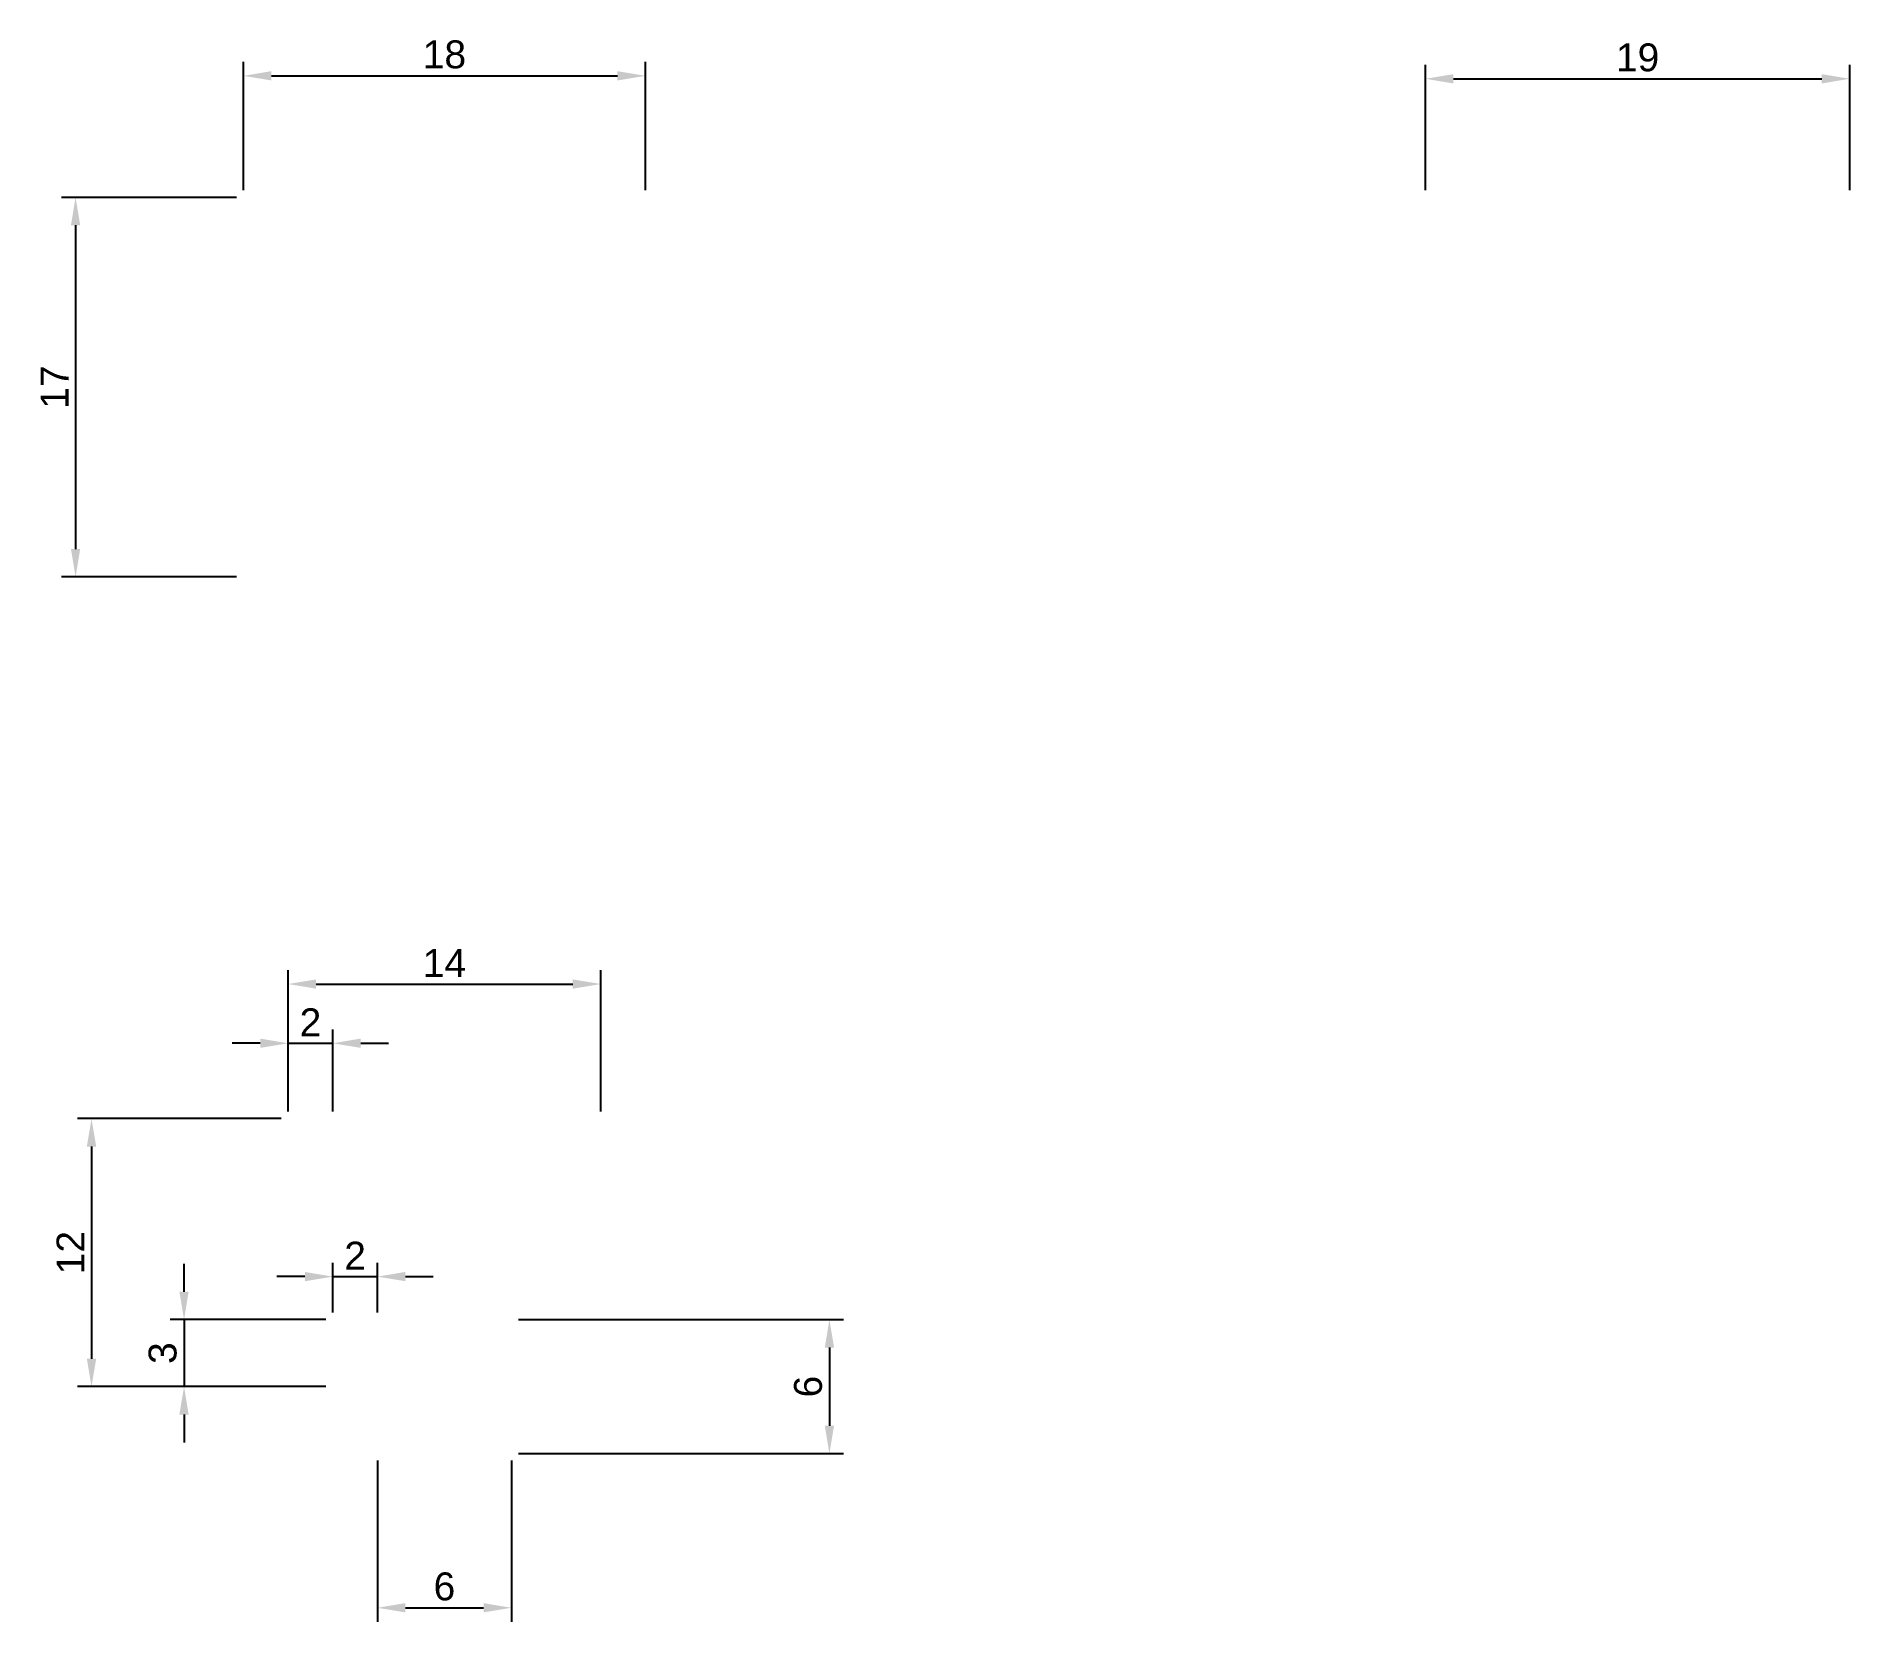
# Paper-space layout '2' of a CAD drawing. Header units: millimetres. Extents: x 35 to 197, y 49 to 191.
import ezdxf

# ---------------------------------------------------------------- set-up
doc = ezdxf.new("R2010")
doc.units = ezdxf.units.MM
doc.styles.get("Standard").update_dxf_attribs({"font": 'arial.ttf'})
doc.dimstyles.new('ISO-25', dxfattribs={"dimtxt": 2.5, "dimasz": 2.5, "dimexe": 1.25, "dimexo": 0.625, "dimtad": 1, "dimtxsty": 'Standard', "dimcen": 2.5, "dimclrd": 1, "dimclre": 1, "dimclrt": 1, "dimadec": 0, "dimazin": 0, "dimtfac": 1, "dimtmove": 0, "dimatfit": 3, "dimfxl": 1, "dimarcsym": 0})

# ---------------------------------------------------------------- blocks, each defined once
blk = doc.blocks.new('*D12')
at = {"color": 1, "lineweight": -2, "transparency": 16777216}
for p, q in [((52.58, 176.74), (36.92, 176.74)), ((38.17, 174.24), (38.17, 145.24)), ((52.58, 142.74), (36.92, 142.74))]:
    blk.add_line(p, q, dxfattribs=at)
at = {"color": 1, "transparency": 16777216}
for points in [[(37.76, 174.24), (38.59, 174.24), (38.17, 176.74)], [(37.76, 145.24), (38.59, 145.24), (38.17, 142.74)]]:
    blk.add_solid(points, dxfattribs=at)
at = {"layer": 'Defpoints', "color": 0, "transparency": 16777216}
for p in [(53.21, 176.74), (38.17, 142.74), (53.21, 142.74)]:
    blk.add_point(p, dxfattribs=at)
at = {"color": 1, "transparency": 16777216, "insert": (36.29, 159.74), "char_height": 2.5, "attachment_point": 5, "rotation": 90}
blk.add_mtext('17', dxfattribs=at)
blk = doc.blocks.new('*D13')
at = {"color": 1, "lineweight": -2, "transparency": 16777216}
for p, q in [((53.21, 177.37), (53.21, 188.87)), ((89.21, 177.37), (89.21, 188.87)), ((55.71, 187.62), (86.71, 187.62))]:
    blk.add_line(p, q, dxfattribs=at)
at = {"color": 1, "transparency": 16777216}
for points in [[(55.71, 188.04), (55.71, 187.21), (53.21, 187.62)], [(86.71, 188.04), (86.71, 187.21), (89.21, 187.62)]]:
    blk.add_solid(points, dxfattribs=at)
at = {"layer": 'Defpoints', "color": 0, "transparency": 16777216}
for p in [(89.21, 187.62), (53.21, 176.74), (89.21, 176.74)]:
    blk.add_point(p, dxfattribs=at)
at = {"color": 1, "transparency": 16777216, "insert": (71.21, 189.53), "char_height": 2.5, "attachment_point": 5}
blk.add_mtext('18', dxfattribs=at)
blk = doc.blocks.new('*D14')
at = {"color": 1, "lineweight": -2, "transparency": 16777216}
for p, q in [((57.21, 94.85), (57.21, 107.53)), ((85.21, 94.85), (85.21, 107.53)), ((59.71, 106.28), (82.71, 106.28))]:
    blk.add_line(p, q, dxfattribs=at)
at = {"color": 1, "transparency": 16777216}
for points in [[(59.71, 106.69), (59.71, 105.86), (57.21, 106.28)], [(82.71, 106.69), (82.71, 105.86), (85.21, 106.28)]]:
    blk.add_solid(points, dxfattribs=at)
at = {"layer": 'Defpoints', "color": 0, "transparency": 16777216}
for p in [(85.21, 106.28), (57.21, 94.22), (85.21, 94.22)]:
    blk.add_point(p, dxfattribs=at)
at = {"color": 1, "transparency": 16777216, "insert": (71.21, 108.16), "char_height": 2.5, "attachment_point": 5}
blk.add_mtext('14', dxfattribs=at)
blk = doc.blocks.new('*D15')
at = {"color": 1, "lineweight": -2, "transparency": 16777216}
for p, q in [((56.58, 94.22), (38.35, 94.22)), ((39.6, 91.72), (39.6, 72.72)), ((56.58, 70.22), (38.35, 70.22))]:
    blk.add_line(p, q, dxfattribs=at)
at = {"color": 1, "transparency": 16777216}
for points in [[(39.18, 91.72), (40.02, 91.72), (39.6, 94.22)], [(39.18, 72.72), (40.02, 72.72), (39.6, 70.22)]]:
    blk.add_solid(points, dxfattribs=at)
at = {"layer": 'Defpoints', "color": 0, "transparency": 16777216}
for p in [(57.21, 94.22), (39.6, 70.22), (57.21, 70.22)]:
    blk.add_point(p, dxfattribs=at)
at = {"color": 1, "transparency": 16777216, "insert": (37.72, 82.22), "char_height": 2.5, "attachment_point": 5, "rotation": 90}
blk.add_mtext('12', dxfattribs=at)
blk = doc.blocks.new('*D16')
at = {"color": 1, "lineweight": -2, "transparency": 16777216}
for p, q in [((54.71, 100.97), (52.21, 100.97)), ((57.21, 94.85), (57.21, 102.22)), ((57.21, 100.97), (61.21, 100.97)), ((61.21, 94.85), (61.21, 102.22)), ((63.71, 100.97), (66.21, 100.97))]:
    blk.add_line(p, q, dxfattribs=at)
at = {"color": 1, "transparency": 16777216}
for points in [[(54.71, 101.39), (54.71, 100.56), (57.21, 100.97)], [(63.71, 101.39), (63.71, 100.56), (61.21, 100.97)]]:
    blk.add_solid(points, dxfattribs=at)
at = {"layer": 'Defpoints', "color": 0, "transparency": 16777216}
for p in [(61.21, 100.97), (57.21, 94.22), (61.21, 94.22)]:
    blk.add_point(p, dxfattribs=at)
at = {"color": 1, "transparency": 16777216, "insert": (59.21, 102.85), "char_height": 2.5, "attachment_point": 5}
blk.add_mtext('2', dxfattribs=at)
blk = doc.blocks.new('*D17')
at = {"color": 1, "lineweight": -2, "transparency": 16777216}
for p, q in [((47.89, 78.72), (47.89, 81.22)), ((60.58, 76.22), (46.64, 76.22)), ((47.89, 76.22), (47.89, 70.22)), ((60.58, 70.22), (46.64, 70.22)), ((47.89, 67.72), (47.89, 65.22))]:
    blk.add_line(p, q, dxfattribs=at)
at = {"color": 1, "transparency": 16777216}
for points in [[(47.47, 78.72), (48.3, 78.72), (47.89, 76.22)], [(47.47, 67.72), (48.3, 67.72), (47.89, 70.22)]]:
    blk.add_solid(points, dxfattribs=at)
at = {"layer": 'Defpoints', "color": 0, "transparency": 16777216}
for p in [(61.21, 76.22), (47.89, 70.22), (61.21, 70.22)]:
    blk.add_point(p, dxfattribs=at)
at = {"color": 1, "transparency": 16777216, "insert": (45.98, 73.22), "char_height": 2.5, "attachment_point": 5, "rotation": 90}
blk.add_mtext('3', dxfattribs=at)
blk = doc.blocks.new('*D18')
at = {"color": 1, "lineweight": -2, "transparency": 16777216}
for p, q in [((65.21, 63.6), (65.21, 49.16)), ((77.21, 63.6), (77.21, 49.16)), ((67.71, 50.41), (74.71, 50.41))]:
    blk.add_line(p, q, dxfattribs=at)
at = {"color": 1, "transparency": 16777216}
for points in [[(67.71, 50.83), (67.71, 50), (65.21, 50.41)], [(74.71, 50.83), (74.71, 50), (77.21, 50.41)]]:
    blk.add_solid(points, dxfattribs=at)
at = {"layer": 'Defpoints', "color": 0, "transparency": 16777216}
for p in [(65.21, 64.22), (77.21, 64.22), (77.21, 50.41)]:
    blk.add_point(p, dxfattribs=at)
at = {"color": 1, "transparency": 16777216, "insert": (71.21, 52.31), "char_height": 2.5, "attachment_point": 5}
blk.add_mtext('6', dxfattribs=at)
blk = doc.blocks.new('*D19')
at = {"color": 1, "lineweight": -2, "transparency": 16777216}
for p, q in [((77.83, 76.22), (106.94, 76.22)), ((105.69, 73.72), (105.69, 66.72)), ((77.83, 64.22), (106.94, 64.22))]:
    blk.add_line(p, q, dxfattribs=at)
at = {"color": 1, "transparency": 16777216}
for points in [[(105.28, 73.72), (106.11, 73.72), (105.69, 76.22)], [(105.28, 66.72), (106.11, 66.72), (105.69, 64.22)]]:
    blk.add_solid(points, dxfattribs=at)
at = {"layer": 'Defpoints', "color": 0, "transparency": 16777216}
for p in [(77.21, 76.22), (77.21, 64.22), (105.69, 64.22)]:
    blk.add_point(p, dxfattribs=at)
at = {"color": 1, "transparency": 16777216, "insert": (103.79, 70.22), "char_height": 2.5, "attachment_point": 5, "rotation": 90}
blk.add_mtext('6', dxfattribs=at)
blk = doc.blocks.new('*D20')
at = {"color": 1, "lineweight": -2, "transparency": 16777216}
for p, q in [((61.21, 76.85), (61.21, 81.32)), ((65.21, 76.85), (65.21, 81.32)), ((58.71, 80.07), (56.21, 80.07)), ((61.21, 80.07), (65.21, 80.07)), ((67.71, 80.07), (70.21, 80.07))]:
    blk.add_line(p, q, dxfattribs=at)
at = {"color": 1, "transparency": 16777216}
for points in [[(58.71, 80.49), (58.71, 79.66), (61.21, 80.07)], [(67.71, 80.49), (67.71, 79.66), (65.21, 80.07)]]:
    blk.add_solid(points, dxfattribs=at)
at = {"layer": 'Defpoints', "color": 0, "transparency": 16777216}
for p in [(65.21, 80.07), (61.21, 76.22), (65.21, 76.22)]:
    blk.add_point(p, dxfattribs=at)
at = {"color": 1, "transparency": 16777216, "insert": (63.21, 81.95), "char_height": 2.5, "attachment_point": 5}
blk.add_mtext('2', dxfattribs=at)
blk = doc.blocks.new('*D21')
at = {"color": 1, "lineweight": -2, "transparency": 16777216}
for p, q in [((159.08, 177.37), (159.08, 188.61)), ((197.08, 177.37), (197.08, 188.61)), ((161.58, 187.36), (194.58, 187.36))]:
    blk.add_line(p, q, dxfattribs=at)
at = {"color": 1, "transparency": 16777216}
for points in [[(161.58, 187.77), (161.58, 186.94), (159.08, 187.36)], [(194.58, 187.77), (194.58, 186.94), (197.08, 187.36)]]:
    blk.add_solid(points, dxfattribs=at)
at = {"layer": 'Defpoints', "color": 0, "transparency": 16777216}
for p in [(197.08, 187.36), (159.08, 176.74), (197.08, 176.74)]:
    blk.add_point(p, dxfattribs=at)
at = {"color": 1, "transparency": 16777216, "insert": (178.08, 189.26), "char_height": 2.5, "attachment_point": 5}
blk.add_mtext('19', dxfattribs=at)

psp = doc.layouts.new('2')

# ---------------------------------------------------------------- dimensions: what is measured, and where the dimension line sits
for base, p1, p2, picture, middle in [((89.206, 187.625), (53.206, 176.742), (89.206, 176.742), '*D13', (71.206, 189.526)), ((197.079, 187.357), (159.079, 176.742), (197.079, 176.742), '*D21', (178.079, 189.258)), ((85.206, 106.276), (57.206, 94.221), (85.206, 94.221), '*D14', (71.206, 108.156)), ((61.206, 100.975), (57.206, 94.221), (61.206, 94.221), '*D16', (59.206, 102.855)), ((65.206, 80.074), (61.206, 76.221), (65.206, 76.221), '*D20', (63.206, 81.954)), ((77.206, 50.412), (65.206, 64.221), (77.206, 64.221), '*D18', (71.206, 52.313))]:
    dim = psp.add_linear_dim(base=base, p1=p1, p2=p2, dimstyle='ISO-25', override={"dimlfac": -0.5})
    dim.commit()
    dim.dimension.update_dxf_attribs({"geometry": picture, "text_midpoint": middle})
for base, p1, p2, picture, middle in [((38.173, 142.742), (53.206, 176.742), (53.206, 142.742), '*D12', (36.293, 159.742)), ((39.601, 70.221), (57.206, 94.221), (57.206, 70.221), '*D15', (37.72, 82.221)), ((47.886, 70.221), (61.206, 76.221), (61.206, 70.221), '*D17', (45.984, 73.221)), ((105.693, 64.221), (77.206, 76.221), (77.206, 64.221), '*D19', (103.792, 70.221))]:
    dim = psp.add_linear_dim(base=base, p1=p1, p2=p2, angle=90, dimstyle='ISO-25', override={"dimlfac": -0.5})
    dim.commit()
    dim.dimension.update_dxf_attribs({"geometry": picture, "text_midpoint": middle})

doc.saveas('drawing.dxf')
